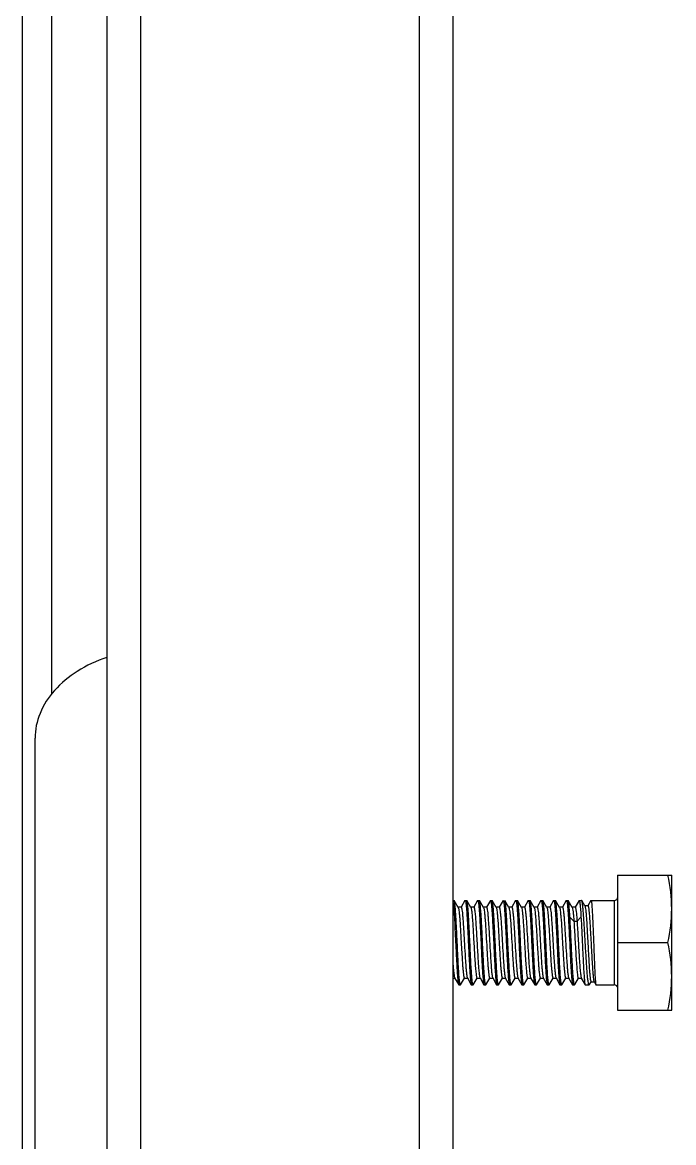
# Model space of a CAD drawing. Extents: x 4995099 to 5303443, y 4627657 to 4889583.
# Drawn here: x 5045769 to 5046627, y 4773984 to 4775459 of the extents above; entities that cross this region are included whole.
import ezdxf

# ---------------------------------------------------------------- set-up
doc = ezdxf.new("R2010")
doc.units = 0
doc.header["$LTSCALE"] = 1000
doc.header["$MEASUREMENT"] = 0
doc.layers.get('0').update_dxf_attribs({"color": 4, "linetype": 'CONTINUOUS'})

msp = doc.modelspace()

# ---------------------------------------------------------------- linework, layer by layer
at = {"linetype": 'Continuous'}
for p, q in [((5045769, 4773846.1), (5045769, 4777613.2)), ((5045808, 4774575.1), (5045808, 4777448.8)), ((5045880.2, 4777218.7), (5045880.2, 4773519.2)), ((5045924.7, 4777218.7), (5045924.7, 4773519.2)), ((5046291.8, 4777218.7), (5046291.8, 4773519.2)), ((5046336.2, 4777218.7), (5046336.2, 4773519.2)), ((5045785.7, 4773174.4), (5045785.7, 4774516.8)), ((5046553.1, 4774336.6), (5046553.1, 4774158.7)), ((5046553.1, 4774336.6), (5046624.3, 4774336.6)), ((5046624.3, 4774158.7), (5046624.3, 4774336.6)), ((5046336.2, 4774303.3), (5046337.6, 4774303.3)), ((5046337.9, 4774303.1), (5046337.6, 4774303.3)), ((5046343.1, 4774294), (5046337.9, 4774303.1)), ((5046347, 4774294.3), (5046343, 4774294.3)), ((5046343.1, 4774294), (5046343.2, 4774293.7)), ((5046352, 4774303.1), (5046346.9, 4774294.3)), ((5046352, 4774303.1), (5046352.2, 4774303.3)), ((5046352.2, 4774303.3), (5046354.3, 4774303.3)), ((5046354.5, 4774303.1), (5046354.3, 4774303.3)), ((5046359.8, 4774294), (5046354.5, 4774303.1)), ((5046363.7, 4774294.3), (5046359.6, 4774294.3)), ((5046368.7, 4774303.1), (5046363.6, 4774294.3)), ((5046368.7, 4774303.1), (5046368.9, 4774303.3)), ((5046368.9, 4774303.3), (5046371, 4774303.3)), ((5046371.2, 4774303.1), (5046371, 4774303.3)), ((5046376.5, 4774294), (5046371.2, 4774303.1)), ((5046380.4, 4774294.3), (5046376.3, 4774294.3)), ((5046376.5, 4774294), (5046376.6, 4774293.7)), ((5046385.4, 4774303.1), (5046380.2, 4774294.3)), ((5046385.4, 4774303.1), (5046385.6, 4774303.3)), ((5046385.6, 4774303.3), (5046387.7, 4774303.3)), ((5046387.9, 4774303.1), (5046387.7, 4774303.3)), ((5046393.1, 4774294), (5046387.9, 4774303.1)), ((5046397.1, 4774294.3), (5046393, 4774294.3)), ((5046393.1, 4774294), (5046393.3, 4774293.8)), ((5046402.1, 4774303.1), (5046396.9, 4774294.3)), ((5046409.8, 4774294), (5046404.6, 4774303.1)), ((5046413.7, 4774294.3), (5046409.7, 4774294.3)), ((5046409.8, 4774294), (5046409.9, 4774293.8)), ((5046418.7, 4774303.1), (5046413.6, 4774294.3)), ((5046418.7, 4774303.1), (5046419, 4774303.3)), ((5046419, 4774303.3), (5046421, 4774303.3)), ((5046426.5, 4774294), (5046421.3, 4774303.1)), ((5046430.4, 4774294.3), (5046426.4, 4774294.3)), ((5046435.4, 4774303.1), (5046430.3, 4774294.3)), ((5046435.4, 4774303.1), (5046435.6, 4774303.3)), ((5046435.6, 4774303.3), (5046437.7, 4774303.3)), ((5046437.9, 4774303.1), (5046437.7, 4774303.3)), ((5046443.2, 4774294), (5046437.9, 4774303.1)), ((5046447.1, 4774294.3), (5046443.1, 4774294.3)), ((5046443.2, 4774294), (5046443.3, 4774293.8)), ((5046452.1, 4774303.1), (5046447, 4774294.3)), ((5046452.1, 4774303.1), (5046452.3, 4774303.3)), ((5046452.3, 4774303.3), (5046454.4, 4774303.3)), ((5046454.6, 4774303.1), (5046454.4, 4774303.3)), ((5046459.9, 4774294), (5046454.6, 4774303.1)), ((5046463.8, 4774294.3), (5046459.7, 4774294.3)), ((5046459.9, 4774294), (5046460, 4774293.8)), ((5046468.8, 4774303.1), (5046463.7, 4774294.3)), ((5046468.8, 4774303.1), (5046469, 4774303.3)), ((5046469, 4774303.3), (5046471.1, 4774303.3)), ((5046471.3, 4774303.1), (5046471.1, 4774303.3)), ((5046476.6, 4774294), (5046471.3, 4774303.1)), ((5046480.5, 4774294.3), (5046476.4, 4774294.3)), ((5046476.6, 4774294), (5046476.7, 4774293.8)), ((5046485.5, 4774303.1), (5046480.3, 4774294.3)), ((5046485.5, 4774303.1), (5046485.7, 4774303.3)), ((5046485.7, 4774303.3), (5046487.8, 4774303.3)), ((5046493.2, 4774294), (5046488, 4774303.1)), ((5046497.1, 4774294.3), (5046493.1, 4774294.3)), ((5046502.2, 4774303.1), (5046497, 4774294.3)), ((5046502.2, 4774303.1), (5046502.4, 4774303.3)), ((5046502.4, 4774303.3), (5046505.5, 4774303.3)), ((5046505.8, 4774303), (5046505.5, 4774303.3)), ((5046510, 4774295.9), (5046505.8, 4774303)), ((5046513.9, 4774296.1), (5046509.8, 4774296.1)), ((5046517.8, 4774303.1), (5046513.7, 4774296.1)), ((5046517.8, 4774303.1), (5046518, 4774303.3)), ((5046518, 4774303.3), (5046548.7, 4774303.3)), ((5046548.7, 4774303.3), (5046548.7, 4774192)), ((5046490.2, 4774281.3), (5046495.4, 4774275.9)), ((5046499.6, 4774275.9), (5046504.8, 4774281.3)), ((5046495.4, 4774275.9), (5046499.6, 4774275.9)), ((5046425.2, 4774247.7), (5046425.1, 4774250.7)), ((5046439.7, 4774250.7), (5046439.8, 4774247.7)), ((5046553.1, 4774247.7), (5046619.3, 4774247.7)), ((5046336.2, 4774201), (5046338.5, 4774201)), ((5046338.4, 4774201.3), (5046343.7, 4774192.2)), ((5046343.7, 4774192.2), (5046343.9, 4774192)), ((5046343.9, 4774192), (5046346, 4774192)), ((5046346.2, 4774192.2), (5046346, 4774192)), ((5046346.2, 4774192.2), (5046351.3, 4774201)), ((5046351.2, 4774201), (5046355.2, 4774201)), ((5046355.1, 4774201.3), (5046360.3, 4774192.2)), ((5046360.3, 4774192.2), (5046360.6, 4774192)), ((5046360.6, 4774192), (5046362.7, 4774192)), ((5046362.9, 4774192.2), (5046362.7, 4774192)), ((5046362.9, 4774192.2), (5046368, 4774201)), ((5046367.9, 4774201), (5046371.9, 4774201)), ((5046371.8, 4774201.3), (5046377, 4774192.2)), ((5046377, 4774192.2), (5046377.2, 4774192)), ((5046377.2, 4774192), (5046379.3, 4774192)), ((5046379.6, 4774192.2), (5046379.3, 4774192)), ((5046379.6, 4774192.2), (5046384.7, 4774201)), ((5046384.5, 4774201), (5046388.6, 4774201)), ((5046388.5, 4774201.3), (5046393.7, 4774192.2)), ((5046393.7, 4774192.2), (5046393.9, 4774192)), ((5046393.9, 4774192), (5046396, 4774192)), ((5046396.2, 4774192.2), (5046396, 4774192)), ((5046396.2, 4774192.2), (5046401.4, 4774201)), ((5046401.2, 4774201), (5046405.3, 4774201)), ((5046405.1, 4774201.3), (5046410.4, 4774192.2)), ((5046410.4, 4774192.2), (5046410.6, 4774192)), ((5046410.6, 4774192), (5046412.7, 4774192)), ((5046412.9, 4774192.2), (5046412.7, 4774192)), ((5046412.9, 4774192.2), (5046418, 4774201)), ((5046417.9, 4774201), (5046421.9, 4774201)), ((5046421.8, 4774201.3), (5046427.1, 4774192.2)), ((5046427.1, 4774192.2), (5046427.3, 4774192)), ((5046427.3, 4774192), (5046429.4, 4774192)), ((5046429.6, 4774192.2), (5046429.4, 4774192)), ((5046429.6, 4774192.2), (5046434.7, 4774201)), ((5046434.6, 4774201), (5046438.6, 4774201)), ((5046438.5, 4774201.3), (5046443.8, 4774192.2)), ((5046443.8, 4774192.2), (5046444, 4774192)), ((5046444, 4774192), (5046446.1, 4774192)), ((5046446.3, 4774192.2), (5046446.1, 4774192)), ((5046446.3, 4774192.2), (5046451.4, 4774201)), ((5046451.3, 4774201), (5046455.3, 4774201)), ((5046455.2, 4774201.3), (5046460.4, 4774192.2)), ((5046460.4, 4774192.2), (5046460.7, 4774192)), ((5046460.7, 4774192), (5046462.8, 4774192)), ((5046463, 4774192.2), (5046462.8, 4774192)), ((5046463, 4774192.2), (5046468.1, 4774201)), ((5046468, 4774201), (5046472, 4774201)), ((5046471.9, 4774201.3), (5046477.1, 4774192.2)), ((5046477.1, 4774192.2), (5046477.3, 4774192)), ((5046477.3, 4774192), (5046479.4, 4774192)), ((5046479.7, 4774192.2), (5046479.4, 4774192)), ((5046479.7, 4774192.2), (5046484.8, 4774201)), ((5046484.6, 4774201), (5046488.7, 4774201)), ((5046488.5, 4774201.3), (5046493.8, 4774192.2)), ((5046493.8, 4774192.2), (5046494, 4774192)), ((5046494, 4774192), (5046496.3, 4774192)), ((5046496.5, 4774192.3), (5046496.3, 4774192)), ((5046496.5, 4774192.3), (5046501.5, 4774200.7)), ((5046501.3, 4774200.7), (5046505.4, 4774200.7)), ((5046505.2, 4774201), (5046510.3, 4774192.2)), ((5046510.3, 4774192.2), (5046510.5, 4774192)), ((5046510.5, 4774192), (5046515.6, 4774192)), ((5046515.9, 4774192.3), (5046515.6, 4774192)), ((5046515.9, 4774192.3), (5046518.2, 4774196.2)), ((5046518.1, 4774196.2), (5046522.1, 4774196.2)), ((5046522, 4774196.5), (5046524.5, 4774192.1)), ((5046524.5, 4774192.1), (5046524.6, 4774192)), ((5046524.6, 4774192), (5046548.7, 4774192)), ((5046553.1, 4774158.7), (5046624.3, 4774158.7))]:
    msp.add_line(p, q, dxfattribs=at)
msp.add_circle((5048410.5, 4773041), 1814.5, dxfattribs=at)
for centre, radius, start, end in [((5048410.5, 4773041), 1881.3, 6.8242, 173.1758), ((5046548.7, 4774307.7), 4.45, 270, 0), ((5046548.7, 4774187.6), 4.45, 0, 90)]:
    msp.add_arc(centre, radius, start, end, dxfattribs=at)
for points, knots in [([(5045880.1, 4774623.1), (5045866.6, 4774618.5), (5045841.5, 4774606.9), (5045810.7, 4774581.8), (5045790.5, 4774551.1), (5045785.7, 4774527.9), (5045785.7, 4774516.8)], [0, 0, 0, 0, 0.283922, 0.54373, 0.779554, 1, 1, 1, 1]), ([(5046336.2, 4774301.3), (5046336.7, 4774298.9), (5046337.3, 4774292.2), (5046338.1, 4774280.3), (5046338.9, 4774264.9), (5046339.4, 4774253.6), (5046339.7, 4774247.7)], [0, 0, 0, 0, 0.140058, 0.370691, 0.667791, 1, 1, 1, 1]), ([(5046341.8, 4774247.7), (5046341.5, 4774254.4), (5046341, 4774264.2), (5046340.3, 4774276.8), (5046339.9, 4774284.9), (5046339.4, 4774291.7), (5046338.9, 4774297.1), (5046338.4, 4774300.6), (5046338.2, 4774302.5), (5046337.9, 4774303.1)], [0, 0, 0, 0, 0.363957, 0.530228, 0.678248, 0.80294, 0.900058, 0.966367, 1, 1, 1, 1]), ([(5046343.2, 4774293.7), (5046343.5, 4774293), (5046343.8, 4774291.1), (5046344.3, 4774287.5), (5046344.8, 4774282.5), (5046345.5, 4774273.7), (5046346.3, 4774260.7), (5046347, 4774247), (5046347.7, 4774235.7), (5046348.2, 4774227.6), (5046348.7, 4774220.3), (5046349.1, 4774213.9), (5046349.6, 4774208.6), (5046350.1, 4774204.8), (5046350.5, 4774202.4), (5046350.8, 4774201.4), (5046351.1, 4774201), (5046351.2, 4774201)], [0, 0, 0, 0, 0.023208, 0.06259, 0.116944, 0.184435, 0.349152, 0.534126, 0.626268, 0.713899, 0.79398, 0.86374, 0.920773, 0.963144, 0.989509, 0.996558, 1, 1, 1, 1]), ([(5046347, 4774294.3), (5046347.1, 4774294.3), (5046347.4, 4774293.9), (5046347.7, 4774292.9), (5046348.1, 4774290.4), (5046348.6, 4774286.4), (5046349.1, 4774281), (5046349.6, 4774274.4), (5046350.1, 4774266.8), (5046350.6, 4774258.6), (5046351.2, 4774247), (5046351.9, 4774235.6), (5046352.5, 4774224.7), (5046353, 4774217.6), (5046353.5, 4774211.5), (5046354, 4774206.8), (5046354.5, 4774203.5), (5046354.8, 4774201.8), (5046355.1, 4774201.3)], [0, 0, 0, 0, 0.003516, 0.010771, 0.037949, 0.081609, 0.140308, 0.211978, 0.294061, 0.383613, 0.477416, 0.664254, 0.750571, 0.827952, 0.893624, 0.945254, 0.981055, 1, 1, 1, 1]), ([(5046352.2, 4774303.3), (5046352.4, 4774303.3), (5046352.6, 4774302.8), (5046352.8, 4774302.1), (5046353.1, 4774300.7), (5046353.4, 4774297.9), (5046353.9, 4774293.3), (5046354.4, 4774286.5), (5046354.9, 4774278.2), (5046355.4, 4774268.7), (5046355.9, 4774258.4), (5046356.2, 4774251.3), (5046356.4, 4774247.7)], [0, 0, 0, 0, 0.006677, 0.021736, 0.045902, 0.079117, 0.171507, 0.295565, 0.446598, 0.618848, 0.805696, 1, 1, 1, 1]), ([(5046358.5, 4774247.7), (5046358.2, 4774254.4), (5046357.7, 4774264.2), (5046357, 4774276.8), (5046356.6, 4774284.9), (5046356.1, 4774291.7), (5046355.6, 4774297.1), (5046355.1, 4774300.6), (5046354.8, 4774302.5), (5046354.5, 4774303.1)], [0, 0, 0, 0, 0.363958, 0.530225, 0.678245, 0.80294, 0.90006, 0.966367, 1, 1, 1, 1]), ([(5046359.8, 4774294), (5046359.9, 4774293.7), (5046360.2, 4774292.9), (5046360.7, 4774290.2), (5046361.2, 4774285.3), (5046361.9, 4774277.6), (5046362.5, 4774268.1), (5046363.1, 4774257.3), (5046364, 4774242.3), (5046364.6, 4774231), (5046365.1, 4774223.6)], [0, 0, 0, 0, 0.014139, 0.038106, 0.114569, 0.22512, 0.362916, 0.519336, 0.684562, 1, 1, 1, 1]), ([(5046363.7, 4774294.3), (5046363.9, 4774294.3), (5046364.2, 4774293.5), (5046364.4, 4774292.4), (5046364.8, 4774290.4), (5046365.1, 4774287.7), (5046365.5, 4774284.2), (5046366, 4774278.5), (5046366.5, 4774270.1), (5046367.2, 4774258.9), (5046367.9, 4774247), (5046368.6, 4774235.2), (5046369, 4774227.4), (5046369.3, 4774223.6)], [0, 0, 0, 0, 0.007549, 0.025288, 0.053782, 0.092698, 0.14142, 0.199125, 0.337396, 0.498012, 0.669894, 0.841157, 1, 1, 1, 1]), ([(5046368.9, 4774303.3), (5046369, 4774303.3), (5046369.3, 4774302.8), (5046369.5, 4774302.1), (5046369.7, 4774300.7), (5046370.1, 4774297.9), (5046370.5, 4774293.3), (5046371, 4774286.5), (5046371.5, 4774278.1), (5046372.1, 4774268.7), (5046372.6, 4774258.4), (5046372.9, 4774251.3), (5046373.1, 4774247.7)], [0, 0, 0, 0, 0.006686, 0.021758, 0.045933, 0.079154, 0.171555, 0.295617, 0.446646, 0.618881, 0.805711, 1, 1, 1, 1]), ([(5046375.2, 4774247.7), (5046374.8, 4774254.4), (5046374.4, 4774264.2), (5046373.7, 4774276.8), (5046373.2, 4774284.9), (5046372.7, 4774291.7), (5046372.3, 4774297.1), (5046371.8, 4774300.6), (5046371.5, 4774302.5), (5046371.2, 4774303.1)], [0, 0, 0, 0, 0.363963, 0.530225, 0.678242, 0.802937, 0.90006, 0.966368, 1, 1, 1, 1]), ([(5046376.6, 4774293.7), (5046376.8, 4774293.1), (5046377.2, 4774291.2), (5046377.7, 4774287.6), (5046378.1, 4774282.6), (5046378.8, 4774273.7), (5046379.6, 4774260.8), (5046380.4, 4774247.1), (5046381.1, 4774235.8), (5046381.5, 4774227.7), (5046382, 4774220.3), (5046382.5, 4774213.9), (5046383, 4774208.6), (5046383.4, 4774204.8), (5046383.9, 4774202.4), (5046384.2, 4774201.4), (5046384.4, 4774201), (5046384.5, 4774201)], [0, 0, 0, 0, 0.022931, 0.062083, 0.116262, 0.183637, 0.34829, 0.533386, 0.625634, 0.713389, 0.793599, 0.863481, 0.920621, 0.963074, 0.989491, 0.996553, 1, 1, 1, 1]), ([(5046380.4, 4774294.3), (5046380.5, 4774294.3), (5046380.7, 4774293.9), (5046381.1, 4774292.9), (5046381.5, 4774290.4), (5046382, 4774286.4), (5046382.4, 4774281), (5046382.9, 4774274.4), (5046383.4, 4774266.8), (5046383.9, 4774258.6), (5046384.6, 4774247), (5046385.2, 4774235.6), (5046385.9, 4774224.7), (5046386.4, 4774217.6), (5046386.9, 4774211.5), (5046387.3, 4774206.8), (5046387.8, 4774203.5), (5046388.2, 4774201.8), (5046388.5, 4774201.3)], [0, 0, 0, 0, 0.003516, 0.010771, 0.037949, 0.081609, 0.140308, 0.211978, 0.294061, 0.383613, 0.477416, 0.664254, 0.750571, 0.827952, 0.893624, 0.945254, 0.981055, 1, 1, 1, 1]), ([(5046385.6, 4774303.3), (5046385.7, 4774303.3), (5046386, 4774302.8), (5046386.2, 4774302.1), (5046386.4, 4774300.7), (5046386.8, 4774297.9), (5046387.2, 4774293.3), (5046387.7, 4774286.5), (5046388.2, 4774278.1), (5046388.7, 4774268.7), (5046389.3, 4774258.4), (5046389.6, 4774251.3), (5046389.8, 4774247.7)], [0, 0, 0, 0, 0.006697, 0.021779, 0.045964, 0.079195, 0.171609, 0.295674, 0.446694, 0.618911, 0.805729, 1, 1, 1, 1]), ([(5046391.9, 4774247.7), (5046391.5, 4774254.4), (5046391.1, 4774264.2), (5046390.4, 4774276.8), (5046389.9, 4774284.9), (5046389.4, 4774291.7), (5046389, 4774297.1), (5046388.5, 4774300.6), (5046388.2, 4774302.5), (5046387.9, 4774303.1)], [0, 0, 0, 0, 0.363962, 0.530226, 0.678239, 0.802933, 0.900057, 0.966368, 1, 1, 1, 1]), ([(5046393.3, 4774293.8), (5046393.5, 4774293.1), (5046393.9, 4774291.2), (5046394.3, 4774287.6), (5046394.8, 4774282.7), (5046395.5, 4774273.8), (5046396.3, 4774260.9), (5046397.1, 4774247.1), (5046397.7, 4774235.8), (5046398.2, 4774227.7), (5046398.7, 4774220.3), (5046399.2, 4774213.9), (5046399.7, 4774208.7), (5046400.1, 4774204.8), (5046400.6, 4774202.4), (5046400.9, 4774201.4), (5046401.1, 4774201), (5046401.2, 4774201)], [0, 0, 0, 0, 0.022792, 0.061828, 0.11592, 0.183237, 0.347858, 0.533014, 0.625317, 0.713133, 0.793408, 0.863351, 0.920544, 0.963039, 0.989482, 0.996551, 1, 1, 1, 1]), ([(5046397.1, 4774294.3), (5046397.2, 4774294.3), (5046397.4, 4774293.9), (5046397.7, 4774292.9), (5046398.2, 4774290.4), (5046398.6, 4774286.4), (5046399.1, 4774281), (5046399.6, 4774274.4), (5046400.1, 4774266.8), (5046400.6, 4774258.6), (5046401.3, 4774247), (5046401.9, 4774235.6), (5046402.6, 4774224.7), (5046403.1, 4774217.6), (5046403.6, 4774211.5), (5046404, 4774206.8), (5046404.5, 4774203.5), (5046404.8, 4774201.8), (5046405.1, 4774201.3)], [0, 0, 0, 0, 0.003516, 0.010771, 0.037949, 0.081609, 0.140308, 0.211978, 0.294061, 0.383613, 0.477416, 0.664254, 0.750571, 0.827952, 0.893624, 0.945254, 0.981055, 1, 1, 1, 1]), ([(5046402.3, 4774303.3), (5046402.4, 4774303.3), (5046402.6, 4774302.8), (5046402.8, 4774302.1), (5046403.1, 4774300.7), (5046403.5, 4774297.9), (5046403.9, 4774293.3), (5046404.4, 4774286.5), (5046404.9, 4774278.2), (5046405.4, 4774268.7), (5046405.9, 4774258.4), (5046406.3, 4774251.3), (5046406.4, 4774247.7)], [0, 0, 0, 0, 0.006676, 0.021733, 0.045899, 0.079113, 0.171508, 0.295569, 0.446596, 0.61884, 0.805693, 1, 1, 1, 1]), ([(5046408.5, 4774247.7), (5046408.2, 4774254.4), (5046407.7, 4774264.2), (5046407.1, 4774276.8), (5046406.6, 4774284.9), (5046406.1, 4774291.7), (5046405.7, 4774297.1), (5046405.2, 4774300.6), (5046404.9, 4774302.5), (5046404.6, 4774303.1)], [0, 0, 0, 0, 0.363961, 0.530225, 0.678245, 0.802939, 0.90006, 0.966367, 1, 1, 1, 1]), ([(5046409.9, 4774293.8), (5046410.2, 4774293.1), (5046410.5, 4774291.2), (5046411, 4774287.7), (5046411.5, 4774282.7), (5046412.2, 4774273.8), (5046413, 4774260.9), (5046413.8, 4774247.2), (5046414.4, 4774235.8), (5046414.9, 4774227.8), (5046415.4, 4774220.4), (5046415.9, 4774213.9), (5046416.3, 4774208.7), (5046416.8, 4774204.8), (5046417.2, 4774202.4), (5046417.6, 4774201.4), (5046417.8, 4774201), (5046417.9, 4774201)], [0, 0, 0, 0, 0.022654, 0.061574, 0.115578, 0.182837, 0.347426, 0.532643, 0.624999, 0.712877, 0.793216, 0.863221, 0.920468, 0.963004, 0.989473, 0.996549, 1, 1, 1, 1]), ([(5046413.7, 4774294.3), (5046413.8, 4774294.3), (5046414.1, 4774293.9), (5046414.4, 4774292.9), (5046414.9, 4774290.4), (5046415.3, 4774286.4), (5046415.8, 4774281), (5046416.3, 4774274.4), (5046416.8, 4774266.8), (5046417.3, 4774258.6), (5046417.9, 4774247), (5046418.6, 4774235.6), (5046419.3, 4774224.7), (5046419.8, 4774217.6), (5046420.3, 4774211.5), (5046420.7, 4774206.8), (5046421.2, 4774203.5), (5046421.5, 4774201.8), (5046421.8, 4774201.3)], [0, 0, 0, 0, 0.003516, 0.010772, 0.037949, 0.081609, 0.140308, 0.211978, 0.294061, 0.383612, 0.477416, 0.664254, 0.750571, 0.827952, 0.893624, 0.945254, 0.981055, 1, 1, 1, 1]), ([(5046419, 4774303.3), (5046419.1, 4774303.3), (5046419.3, 4774302.8), (5046419.5, 4774302.1), (5046419.8, 4774300.7), (5046420.2, 4774297.9), (5046420.6, 4774293.3), (5046421.1, 4774286.5), (5046421.6, 4774278.1), (5046422.1, 4774268.7), (5046422.6, 4774258.4), (5046423, 4774251.3), (5046423.1, 4774247.7)], [0, 0, 0, 0, 0.006689, 0.021763, 0.04594, 0.079164, 0.171568, 0.295631, 0.446657, 0.618886, 0.805714, 1, 1, 1, 1]), ([(5046421.3, 4774303.1), (5046421.2, 4774303.1), (5046421.2, 4774303.2), (5046421.1, 4774303.3), (5046421, 4774303.3)], [0, 0, 0, 0, 0.600612, 1, 1, 1, 1]), ([(5046425.1, 4774250.7), (5046424.8, 4774257.1), (5046424.3, 4774266.4), (5046423.7, 4774278.4), (5046423.2, 4774286), (5046422.7, 4774292.4), (5046422.3, 4774297.4), (5046421.8, 4774300.8), (5046421.6, 4774302.6), (5046421.3, 4774303.1)], [0, 0, 0, 0, 0.367266, 0.533405, 0.680662, 0.804347, 0.900563, 0.966339, 1, 1, 1, 1]), ([(5046426.5, 4774294), (5046426.8, 4774293.6), (5046427.1, 4774292), (5046427.5, 4774289.1), (5046428, 4774284.9), (5046428.4, 4774279.5), (5046428.9, 4774273.2), (5046429.5, 4774263.3), (5046430, 4774255.5), (5046430.3, 4774250.2)], [0, 0, 0, 0, 0.036414, 0.10397, 0.201071, 0.324823, 0.471425, 0.636308, 1, 1, 1, 1]), ([(5046430.4, 4774294.3), (5046430.5, 4774294.3), (5046430.8, 4774293.9), (5046431.1, 4774292.9), (5046431.5, 4774290.4), (5046432, 4774286.5), (5046432.5, 4774281.1), (5046433, 4774274.5), (5046433.6, 4774264.1), (5046434.1, 4774255.9), (5046434.4, 4774250.2)], [0, 0, 0, 0, 0.007368, 0.022553, 0.07941, 0.170757, 0.293599, 0.443643, 0.615565, 1, 1, 1, 1]), ([(5046435.6, 4774303.3), (5046435.8, 4774303.3), (5046436, 4774302.8), (5046436.2, 4774302.1), (5046436.4, 4774300.9), (5046436.8, 4774298.3), (5046437.2, 4774294), (5046437.7, 4774287.6), (5046438.2, 4774279.7), (5046438.7, 4774270.7), (5046439.2, 4774260.9), (5046439.5, 4774254.1), (5046439.7, 4774250.7)], [0, 0, 0, 0, 0.006689, 0.021571, 0.045424, 0.078208, 0.169526, 0.292465, 0.442701, 0.6149, 0.802905, 1, 1, 1, 1]), ([(5046441.9, 4774247.7), (5046441.6, 4774254.4), (5046441.1, 4774264.2), (5046440.4, 4774276.8), (5046440, 4774284.9), (5046439.5, 4774291.7), (5046439, 4774297.1), (5046438.5, 4774300.6), (5046438.3, 4774302.5), (5046437.9, 4774303.1)], [0, 0, 0, 0, 0.363957, 0.530226, 0.678247, 0.80294, 0.900059, 0.966367, 1, 1, 1, 1]), ([(5046443.3, 4774293.8), (5046443.6, 4774293.1), (5046443.9, 4774291.3), (5046444.4, 4774287.7), (5046444.8, 4774282.8), (5046445.5, 4774273.9), (5046446.3, 4774261), (5046447.1, 4774247.3), (5046447.8, 4774235.9), (5046448.3, 4774227.8), (5046448.7, 4774220.4), (5046449.2, 4774214), (5046449.7, 4774208.7), (5046450.2, 4774204.8), (5046450.6, 4774202.4), (5046450.9, 4774201.4), (5046451.2, 4774201), (5046451.3, 4774201)], [0, 0, 0, 0, 0.022376, 0.061065, 0.114893, 0.182035, 0.346559, 0.531898, 0.624361, 0.712364, 0.792832, 0.86296, 0.920314, 0.962934, 0.989455, 0.996544, 1, 1, 1, 1]), ([(5046447.1, 4774294.3), (5046447.2, 4774294.3), (5046447.5, 4774293.9), (5046447.8, 4774292.9), (5046448.2, 4774290.4), (5046448.7, 4774286.4), (5046449.2, 4774281), (5046449.7, 4774274.4), (5046450.2, 4774266.8), (5046450.6, 4774258.6), (5046451.3, 4774247), (5046452, 4774235.6), (5046452.6, 4774224.7), (5046453.1, 4774217.6), (5046453.6, 4774211.5), (5046454.1, 4774206.8), (5046454.6, 4774203.5), (5046454.9, 4774201.8), (5046455.2, 4774201.3)], [0, 0, 0, 0, 0.003515, 0.010772, 0.037949, 0.081609, 0.140308, 0.211978, 0.294061, 0.383612, 0.477416, 0.664253, 0.750571, 0.827952, 0.893624, 0.945254, 0.981055, 1, 1, 1, 1]), ([(5046452.3, 4774303.3), (5046452.4, 4774303.3), (5046452.7, 4774302.8), (5046452.9, 4774302.1), (5046453.1, 4774300.7), (5046453.5, 4774297.9), (5046454, 4774293.3), (5046454.5, 4774286.5), (5046455, 4774278.2), (5046455.5, 4774268.7), (5046456, 4774258.4), (5046456.3, 4774251.3), (5046456.5, 4774247.7)], [0, 0, 0, 0, 0.00668, 0.021743, 0.045911, 0.079128, 0.171521, 0.29558, 0.446613, 0.618858, 0.805701, 1, 1, 1, 1]), ([(5046458.6, 4774247.7), (5046458.3, 4774254.4), (5046457.8, 4774264.2), (5046457.1, 4774276.8), (5046456.7, 4774284.9), (5046456.2, 4774291.7), (5046455.7, 4774297.1), (5046455.2, 4774300.6), (5046454.9, 4774302.5), (5046454.6, 4774303.1)], [0, 0, 0, 0, 0.363959, 0.530225, 0.678245, 0.80294, 0.900061, 0.966367, 1, 1, 1, 1]), ([(5046460, 4774293.8), (5046460.2, 4774293.2), (5046460.6, 4774291.3), (5046461.1, 4774287.8), (5046461.5, 4774282.8), (5046462.2, 4774274), (5046463, 4774261), (5046463.8, 4774247.3), (5046464.5, 4774235.9), (5046464.9, 4774227.8), (5046465.4, 4774220.4), (5046465.9, 4774214), (5046466.4, 4774208.7), (5046466.8, 4774204.8), (5046467.3, 4774202.4), (5046467.6, 4774201.4), (5046467.8, 4774201), (5046468, 4774201)], [0, 0, 0, 0, 0.022237, 0.060809, 0.11455, 0.181633, 0.346125, 0.531524, 0.624042, 0.712107, 0.792639, 0.862829, 0.920237, 0.962898, 0.989446, 0.996542, 1, 1, 1, 1]), ([(5046463.8, 4774294.3), (5046463.9, 4774294.3), (5046464.1, 4774293.9), (5046464.5, 4774292.9), (5046464.9, 4774290.4), (5046465.4, 4774286.4), (5046465.9, 4774281), (5046466.3, 4774274.4), (5046466.8, 4774266.8), (5046467.3, 4774258.6), (5046468, 4774247), (5046468.6, 4774235.6), (5046469.3, 4774224.7), (5046469.8, 4774217.6), (5046470.3, 4774211.5), (5046470.8, 4774206.8), (5046471.3, 4774203.5), (5046471.6, 4774201.8), (5046471.9, 4774201.3)], [0, 0, 0, 0, 0.003515, 0.010772, 0.037949, 0.081609, 0.140308, 0.211978, 0.294061, 0.383612, 0.477415, 0.664253, 0.750571, 0.827952, 0.893624, 0.945254, 0.981055, 1, 1, 1, 1]), ([(5046469, 4774303.3), (5046469.1, 4774303.3), (5046469.4, 4774302.8), (5046469.6, 4774302.1), (5046469.8, 4774300.7), (5046470.2, 4774297.9), (5046470.6, 4774293.3), (5046471.1, 4774286.5), (5046471.6, 4774278.1), (5046472.2, 4774268.7), (5046472.7, 4774258.4), (5046473, 4774251.3), (5046473.2, 4774247.7)], [0, 0, 0, 0, 0.006689, 0.021764, 0.045941, 0.079165, 0.171569, 0.295632, 0.446659, 0.618889, 0.805716, 1, 1, 1, 1]), ([(5046475.3, 4774247.7), (5046474.9, 4774254.4), (5046474.5, 4774264.2), (5046473.8, 4774276.8), (5046473.3, 4774284.9), (5046472.8, 4774291.7), (5046472.4, 4774297.1), (5046471.9, 4774300.6), (5046471.6, 4774302.5), (5046471.3, 4774303.1)], [0, 0, 0, 0, 0.363963, 0.530225, 0.678242, 0.802937, 0.90006, 0.966368, 1, 1, 1, 1]), ([(5046476.7, 4774293.8), (5046476.9, 4774293.2), (5046477.3, 4774291.3), (5046477.7, 4774287.8), (5046478.2, 4774282.9), (5046478.9, 4774274), (5046479.7, 4774261.1), (5046480.5, 4774247.3), (5046481.1, 4774236), (5046481.6, 4774227.9), (5046482.1, 4774220.4), (5046482.6, 4774214), (5046483.1, 4774208.7), (5046483.5, 4774204.8), (5046484, 4774202.4), (5046484.3, 4774201.4), (5046484.5, 4774201), (5046484.6, 4774201)], [0, 0, 0, 0, 0.022098, 0.060554, 0.114206, 0.18123, 0.34569, 0.53115, 0.623722, 0.711849, 0.792446, 0.862698, 0.92016, 0.962863, 0.989437, 0.99654, 1, 1, 1, 1]), ([(5046480.5, 4774294.3), (5046480.6, 4774294.3), (5046480.8, 4774293.9), (5046481.1, 4774292.9), (5046481.6, 4774290.4), (5046482, 4774286.4), (5046482.5, 4774281), (5046483, 4774274.4), (5046483.5, 4774266.8), (5046484, 4774258.6), (5046484.7, 4774247), (5046485.3, 4774235.6), (5046486, 4774224.7), (5046486.5, 4774217.6), (5046487, 4774211.5), (5046487.4, 4774206.8), (5046487.9, 4774203.5), (5046488.3, 4774201.8), (5046488.5, 4774201.3)], [0, 0, 0, 0, 0.003515, 0.010772, 0.037949, 0.081609, 0.140308, 0.211978, 0.294061, 0.383612, 0.477415, 0.664253, 0.750571, 0.827952, 0.893624, 0.945254, 0.981055, 1, 1, 1, 1]), ([(5046485.7, 4774303.3), (5046485.8, 4774303.3), (5046486.1, 4774302.8), (5046486.3, 4774302.1), (5046486.5, 4774300.7), (5046486.9, 4774297.9), (5046487.3, 4774293.3), (5046487.8, 4774286.5), (5046488.3, 4774278.1), (5046488.8, 4774268.7), (5046489.3, 4774258.4), (5046489.7, 4774251.3), (5046489.9, 4774247.7)], [0, 0, 0, 0, 0.006697, 0.021779, 0.045964, 0.079194, 0.171609, 0.295674, 0.446694, 0.618911, 0.805729, 1, 1, 1, 1]), ([(5046488, 4774303.1), (5046488, 4774303.1), (5046487.9, 4774303.2), (5046487.8, 4774303.3), (5046487.8, 4774303.3)], [0, 0, 0, 0, 0.600476, 1, 1, 1, 1]), ([(5046490.2, 4774281.3), (5046490.1, 4774284.1), (5046489.7, 4774289.2), (5046489.2, 4774295.7), (5046488.8, 4774299.9), (5046488.3, 4774302.1), (5046488.1, 4774302.8), (5046488, 4774303.1)], [0, 0, 0, 0, 0.387446, 0.690986, 0.897716, 0.962073, 1, 1, 1, 1]), ([(5046493.2, 4774294), (5046493.6, 4774293.5), (5046493.9, 4774291.5), (5046494.4, 4774287.8), (5046494.9, 4774282.3), (5046495.3, 4774278.2), (5046495.4, 4774275.9)], [0, 0, 0, 0, 0.108395, 0.316903, 0.618184, 1, 1, 1, 1]), ([(5046497.1, 4774294.3), (5046497.3, 4774294.3), (5046497.6, 4774293.7), (5046497.8, 4774292.9), (5046498.1, 4774291.3), (5046498.5, 4774288.2), (5046499.1, 4774282.9), (5046499.4, 4774278.4), (5046499.6, 4774275.9)], [0, 0, 0, 0, 0.023235, 0.075178, 0.15823, 0.271917, 0.585415, 1, 1, 1, 1]), ([(5046502.4, 4774303.3), (5046502.5, 4774303.3), (5046502.8, 4774302.6), (5046503, 4774301.6), (5046503.3, 4774299.7), (5046503.6, 4774297.3), (5046503.9, 4774294.1), (5046504.4, 4774288.7), (5046504.6, 4774284.4), (5046504.8, 4774281.3)], [0, 0, 0, 0, 0.021546, 0.072917, 0.155846, 0.269667, 0.412995, 0.584026, 1, 1, 1, 1]), ([(5046510.4, 4774247.7), (5046510.1, 4774254.3), (5046509.5, 4774264.1), (5046508.7, 4774276.5), (5046508.2, 4774284.6), (5046507.6, 4774291.5), (5046507.1, 4774296.8), (5046506.5, 4774300.5), (5046506.2, 4774302.4), (5046505.8, 4774303)], [0, 0, 0, 0, 0.361155, 0.526427, 0.673911, 0.798642, 0.896457, 0.964179, 1, 1, 1, 1]), ([(5046510, 4774295.9), (5046510.3, 4774295.3), (5046510.6, 4774293.5), (5046511.1, 4774290), (5046511.6, 4774284.8), (5046512.1, 4774278.2), (5046512.6, 4774270.5), (5046513.2, 4774258.7), (5046513.9, 4774246.4), (5046514.6, 4774234), (5046515.1, 4774225.2), (5046515.5, 4774217.2), (5046516, 4774210.2), (5046516.5, 4774204.5), (5046517, 4774200.3), (5046517.4, 4774197.7), (5046517.7, 4774196.6), (5046518, 4774196.2), (5046518.1, 4774196.2)], [0, 0, 0, 0, 0.018844, 0.055045, 0.107437, 0.174076, 0.252464, 0.339678, 0.527511, 0.621285, 0.710453, 0.791854, 0.862644, 0.920393, 0.963178, 0.989688, 0.996707, 1, 1, 1, 1]), ([(5046513.9, 4774296.1), (5046514, 4774296.1), (5046514.2, 4774295.7), (5046514.4, 4774295.1), (5046514.7, 4774293.9), (5046515.1, 4774291.5), (5046515.5, 4774287.5), (5046516, 4774281.6), (5046516.5, 4774274.3), (5046517, 4774266.1), (5046517.5, 4774257.2), (5046518.2, 4774244.8), (5046518.8, 4774232.6), (5046519.5, 4774220.9), (5046520, 4774213.4), (5046520.5, 4774207.1), (5046520.9, 4774202.1), (5046521.4, 4774198.7), (5046521.7, 4774197), (5046522, 4774196.5)], [0, 0, 0, 0, 0.003488, 0.010904, 0.022688, 0.038824, 0.083607, 0.143647, 0.216697, 0.300025, 0.390537, 0.484902, 0.671459, 0.756962, 0.833182, 0.897479, 0.947675, 0.982144, 1, 1, 1, 1]), ([(5046518, 4774303.3), (5046518.1, 4774303.3), (5046518.3, 4774302.8), (5046518.5, 4774302.1), (5046518.7, 4774300.7), (5046519, 4774297.9), (5046519.3, 4774293.3), (5046519.8, 4774286.5), (5046520.2, 4774278.2), (5046520.6, 4774268.7), (5046521, 4774258.4), (5046521.3, 4774251.3), (5046521.4, 4774247.7)], [0, 0, 0, 0, 0.006203, 0.021073, 0.045141, 0.078305, 0.170688, 0.294821, 0.44599, 0.618417, 0.805472, 1, 1, 1, 1]), ([(5046492, 4774247.7), (5046491.8, 4774250.7), (5046491.3, 4774261.9), (5046490.7, 4774273.1), (5046490.2, 4774281.3)], [0, 0, 0, 0, 0.2673, 1, 1, 1, 1]), ([(5046504.8, 4774281.3), (5046505, 4774278.8), (5046505.6, 4774267.6), (5046506.1, 4774256.3), (5046506.5, 4774247.7)], [0, 0, 0, 0, 0.22604, 1, 1, 1, 1]), ([(5046495.4, 4774275.9), (5046495.7, 4774272.1), (5046496.2, 4774264.1), (5046496.9, 4774251.8), (5046497.6, 4774239.2), (5046498.3, 4774227.2), (5046499, 4774218.1), (5046499.5, 4774211.8), (5046499.8, 4774208), (5046500.2, 4774205), (5046500.5, 4774202.7), (5046500.8, 4774201.5), (5046501.1, 4774200.7), (5046501.3, 4774200.7)], [0, 0, 0, 0, 0.15003, 0.317321, 0.489066, 0.652114, 0.794019, 0.853588, 0.904016, 0.944371, 0.97394, 0.992316, 1, 1, 1, 1]), ([(5046499.6, 4774275.9), (5046500.1, 4774268.3), (5046500.8, 4774256.5), (5046501.7, 4774240.9), (5046502.4, 4774229.2), (5046503.1, 4774218.9), (5046503.6, 4774211.4), (5046504.2, 4774206.6), (5046504.5, 4774204), (5046504.8, 4774202.2), (5046505.1, 4774201.3), (5046505.2, 4774201)], [0, 0, 0, 0, 0.303539, 0.468638, 0.62733, 0.768529, 0.882427, 0.926602, 0.961222, 0.985757, 1, 1, 1, 1]), ([(5046430.3, 4774250.2), (5046430.5, 4774247), (5046430.8, 4774240.8), (5046431.3, 4774231.8), (5046431.9, 4774223.4), (5046432.4, 4774216), (5046432.9, 4774210), (5046433.4, 4774205.8), (5046433.7, 4774203.3), (5046434, 4774202.1), (5046434.2, 4774201.4), (5046434.5, 4774201), (5046434.6, 4774201)], [0, 0, 0, 0, 0.191103, 0.376469, 0.548513, 0.700189, 0.825314, 0.918839, 0.952565, 0.977198, 0.992701, 1, 1, 1, 1]), ([(5046434.4, 4774250.2), (5046434.8, 4774244.3), (5046435.3, 4774235.8), (5046435.9, 4774224.8), (5046436.4, 4774217.7), (5046436.9, 4774211.6), (5046437.4, 4774206.8), (5046437.9, 4774203.5), (5046438.2, 4774201.8), (5046438.5, 4774201.3)], [0, 0, 0, 0, 0.357179, 0.522363, 0.670515, 0.796289, 0.895183, 0.963748, 1, 1, 1, 1]), ([(5046339.7, 4774247.7), (5046340, 4774240.9), (5046340.5, 4774231.1), (5046341.2, 4774218.5), (5046341.6, 4774210.4), (5046342.1, 4774203.6), (5046342.6, 4774198.2), (5046343.1, 4774194.7), (5046343.4, 4774192.8), (5046343.7, 4774192.2)], [0, 0, 0, 0, 0.364017, 0.530302, 0.678331, 0.803024, 0.900132, 0.966412, 1, 1, 1, 1]), ([(5046346, 4774192), (5046345.8, 4774192), (5046345.6, 4774192.5), (5046345.4, 4774193.2), (5046345.1, 4774194.6), (5046344.8, 4774197.4), (5046344.3, 4774202), (5046343.8, 4774208.8), (5046343.3, 4774217.1), (5046342.8, 4774226.6), (5046342.3, 4774236.9), (5046342, 4774244), (5046341.8, 4774247.7)], [0, 0, 0, 0, 0.006682, 0.021748, 0.045918, 0.079135, 0.171528, 0.295585, 0.446611, 0.618853, 0.805701, 1, 1, 1, 1]), ([(5046356.4, 4774247.7), (5046356.7, 4774240.9), (5046357.2, 4774231.1), (5046357.9, 4774218.5), (5046358.3, 4774210.4), (5046358.8, 4774203.6), (5046359.3, 4774198.2), (5046359.8, 4774194.7), (5046360, 4774192.8), (5046360.3, 4774192.2)], [0, 0, 0, 0, 0.364034, 0.530327, 0.678354, 0.803043, 0.900143, 0.966415, 1, 1, 1, 1]), ([(5046359.9, 4774219), (5046359.8, 4774221.2), (5046359.3, 4774230.8), (5046358.8, 4774240.3), (5046358.5, 4774247.7)], [0, 0, 0, 0, 0.233581, 1, 1, 1, 1]), ([(5046373.1, 4774247.7), (5046373.2, 4774245.1), (5046373.7, 4774235.6), (5046374.1, 4774226), (5046374.5, 4774219)], [0, 0, 0, 0, 0.261816, 1, 1, 1, 1]), ([(5046379.3, 4774192), (5046379.2, 4774192), (5046379, 4774192.5), (5046378.8, 4774193.2), (5046378.5, 4774194.6), (5046378.1, 4774197.4), (5046377.7, 4774202), (5046377.2, 4774208.8), (5046376.7, 4774217.2), (5046376.2, 4774226.6), (5046375.7, 4774236.9), (5046375.3, 4774244), (5046375.2, 4774247.7)], [0, 0, 0, 0, 0.006692, 0.02177, 0.045951, 0.079177, 0.171585, 0.295649, 0.446674, 0.618898, 0.805721, 1, 1, 1, 1]), ([(5046389.8, 4774247.7), (5046390.1, 4774240.9), (5046390.6, 4774231.1), (5046391.2, 4774218.5), (5046391.7, 4774210.4), (5046392.2, 4774203.6), (5046392.6, 4774198.2), (5046393.1, 4774194.7), (5046393.4, 4774192.8), (5046393.7, 4774192.2)], [0, 0, 0, 0, 0.364024, 0.530311, 0.678341, 0.803035, 0.90014, 0.966414, 1, 1, 1, 1]), ([(5046396, 4774192), (5046395.9, 4774192), (5046395.7, 4774192.5), (5046395.5, 4774193.2), (5046395.2, 4774194.6), (5046394.8, 4774197.4), (5046394.4, 4774202), (5046393.9, 4774208.8), (5046393.4, 4774217.1), (5046392.9, 4774226.6), (5046392.4, 4774236.9), (5046392, 4774244), (5046391.9, 4774247.7)], [0, 0, 0, 0, 0.006683, 0.021749, 0.045921, 0.079139, 0.171536, 0.295597, 0.446627, 0.618868, 0.805705, 1, 1, 1, 1]), ([(5046406.4, 4774247.7), (5046406.8, 4774240.9), (5046407.2, 4774231.1), (5046407.9, 4774218.5), (5046408.4, 4774210.4), (5046408.9, 4774203.6), (5046409.3, 4774198.2), (5046409.8, 4774194.7), (5046410.1, 4774192.8), (5046410.4, 4774192.2)], [0, 0, 0, 0, 0.364021, 0.530312, 0.678344, 0.803036, 0.900139, 0.966413, 1, 1, 1, 1]), ([(5046412.7, 4774192), (5046412.6, 4774192), (5046412.3, 4774192.5), (5046412.1, 4774193.2), (5046411.9, 4774194.6), (5046411.5, 4774197.4), (5046411.1, 4774202), (5046410.6, 4774208.8), (5046410.1, 4774217.1), (5046409.6, 4774226.6), (5046409, 4774236.9), (5046408.7, 4774244), (5046408.5, 4774247.7)], [0, 0, 0, 0, 0.006673, 0.021728, 0.04589, 0.079102, 0.171488, 0.295544, 0.446579, 0.618833, 0.80569, 1, 1, 1, 1]), ([(5046423.1, 4774247.7), (5046423.4, 4774240.9), (5046423.9, 4774231.1), (5046424.6, 4774218.5), (5046425.1, 4774210.4), (5046425.5, 4774203.6), (5046426, 4774198.2), (5046426.5, 4774194.7), (5046426.8, 4774192.8), (5046427.1, 4774192.2)], [0, 0, 0, 0, 0.364022, 0.530315, 0.678347, 0.803036, 0.900137, 0.966413, 1, 1, 1, 1]), ([(5046429.4, 4774192), (5046429.3, 4774192), (5046429, 4774192.5), (5046428.8, 4774193.2), (5046428.6, 4774194.6), (5046428.2, 4774197.4), (5046427.8, 4774202), (5046427.3, 4774208.8), (5046426.7, 4774217.1), (5046426.2, 4774226.6), (5046425.7, 4774236.9), (5046425.4, 4774244), (5046425.2, 4774247.7)], [0, 0, 0, 0, 0.006671, 0.021725, 0.045886, 0.079098, 0.171491, 0.295553, 0.446588, 0.618835, 0.805687, 1, 1, 1, 1]), ([(5046439.8, 4774247.7), (5046440.1, 4774240.9), (5046440.6, 4774231.1), (5046441.3, 4774218.5), (5046441.7, 4774210.4), (5046442.2, 4774203.6), (5046442.7, 4774198.2), (5046443.2, 4774194.7), (5046443.5, 4774192.8), (5046443.8, 4774192.2)], [0, 0, 0, 0, 0.364016, 0.530299, 0.678328, 0.803022, 0.900132, 0.966412, 1, 1, 1, 1]), ([(5046446.1, 4774192), (5046445.9, 4774192), (5046445.7, 4774192.5), (5046445.5, 4774193.2), (5046445.2, 4774194.6), (5046444.9, 4774197.4), (5046444.4, 4774202), (5046443.9, 4774208.8), (5046443.4, 4774217.1), (5046442.9, 4774226.6), (5046442.4, 4774236.9), (5046442.1, 4774244), (5046441.9, 4774247.7)], [0, 0, 0, 0, 0.006683, 0.021751, 0.045922, 0.07914, 0.171535, 0.295594, 0.446618, 0.618857, 0.805703, 1, 1, 1, 1]), ([(5046456.5, 4774247.7), (5046456.8, 4774240.9), (5046457.3, 4774231.1), (5046457.9, 4774218.5), (5046458.4, 4774210.4), (5046458.9, 4774203.6), (5046459.3, 4774198.2), (5046459.9, 4774194.7), (5046460.1, 4774192.8), (5046460.4, 4774192.2)], [0, 0, 0, 0, 0.364034, 0.530325, 0.678352, 0.803041, 0.900142, 0.966414, 1, 1, 1, 1]), ([(5046462.8, 4774192), (5046462.6, 4774192), (5046462.4, 4774192.5), (5046462.2, 4774193.2), (5046461.9, 4774194.6), (5046461.6, 4774197.4), (5046461.1, 4774202), (5046460.6, 4774208.8), (5046460.1, 4774217.2), (5046459.6, 4774226.6), (5046459.1, 4774236.9), (5046458.8, 4774244), (5046458.6, 4774247.7)], [0, 0, 0, 0, 0.006696, 0.021778, 0.045963, 0.079194, 0.171608, 0.295673, 0.446692, 0.618909, 0.805729, 1, 1, 1, 1]), ([(5046473.2, 4774247.7), (5046473.5, 4774240.9), (5046474, 4774231.1), (5046474.6, 4774218.5), (5046475.1, 4774210.4), (5046475.6, 4774203.6), (5046476, 4774198.2), (5046476.5, 4774194.7), (5046476.8, 4774192.8), (5046477.1, 4774192.2)], [0, 0, 0, 0, 0.364027, 0.530312, 0.678339, 0.803032, 0.900139, 0.966415, 1, 1, 1, 1]), ([(5046479.4, 4774192), (5046479.3, 4774192), (5046479.1, 4774192.5), (5046478.9, 4774193.2), (5046478.6, 4774194.6), (5046478.2, 4774197.4), (5046477.8, 4774202), (5046477.3, 4774208.8), (5046476.8, 4774217.2), (5046476.3, 4774226.6), (5046475.8, 4774236.9), (5046475.4, 4774244), (5046475.3, 4774247.7)], [0, 0, 0, 0, 0.006693, 0.021771, 0.045952, 0.079179, 0.171588, 0.295652, 0.446676, 0.6189, 0.805722, 1, 1, 1, 1]), ([(5046489.9, 4774247.7), (5046490.2, 4774240.9), (5046490.6, 4774231.1), (5046491.3, 4774218.5), (5046491.8, 4774210.4), (5046492.3, 4774203.6), (5046492.7, 4774198.2), (5046493.2, 4774194.7), (5046493.5, 4774192.8), (5046493.8, 4774192.2)], [0, 0, 0, 0, 0.364025, 0.530311, 0.678341, 0.803035, 0.90014, 0.966414, 1, 1, 1, 1]), ([(5046496.3, 4774192), (5046496.2, 4774192), (5046495.9, 4774192.5), (5046495.7, 4774193.2), (5046495.4, 4774194.6), (5046495, 4774197.4), (5046494.6, 4774202), (5046494.1, 4774208.8), (5046493.5, 4774217.1), (5046493, 4774226.6), (5046492.5, 4774236.9), (5046492.1, 4774244), (5046492, 4774247.7)], [0, 0, 0, 0, 0.006868, 0.022, 0.046199, 0.079427, 0.17181, 0.295831, 0.44681, 0.618994, 0.805771, 1, 1, 1, 1]), ([(5046506.5, 4774247.7), (5046506.8, 4774240.9), (5046507.3, 4774231), (5046507.9, 4774218.5), (5046508.4, 4774210.3), (5046508.9, 4774203.5), (5046509.3, 4774198.1), (5046509.8, 4774194.6), (5046510, 4774192.7), (5046510.3, 4774192.2)], [0, 0, 0, 0, 0.365079, 0.53175, 0.679987, 0.804667, 0.901508, 0.967249, 1, 1, 1, 1]), ([(5046515.6, 4774192), (5046515.4, 4774192), (5046515.1, 4774192.5), (5046514.7, 4774193.8), (5046514.1, 4774196.9), (5046513.5, 4774202), (5046512.9, 4774208.8), (5046512.3, 4774217.1), (5046511.7, 4774226.6), (5046511.1, 4774236.9), (5046510.6, 4774244), (5046510.4, 4774247.7)], [0, 0, 0, 0, 0.007547, 0.022985, 0.080637, 0.173055, 0.296975, 0.447746, 0.61965, 0.806111, 1, 1, 1, 1]), ([(5046521.4, 4774247.7), (5046521.7, 4774240.8), (5046522, 4774230.9), (5046522.6, 4774218.2), (5046522.9, 4774210), (5046523.3, 4774203.2), (5046523.6, 4774197.9), (5046524.1, 4774194.4), (5046524.2, 4774192.6), (5046524.5, 4774192.1)], [0, 0, 0, 0, 0.36864, 0.53657, 0.68548, 0.810114, 0.906077, 0.97003, 1, 1, 1, 1]), ([(5046336.2, 4774219.1), (5046336.4, 4774216.8), (5046336.7, 4774212.8), (5046337.2, 4774207.4), (5046337.8, 4774203.8), (5046338.1, 4774201.8), (5046338.4, 4774201.3)], [0, 0, 0, 0, 0.381924, 0.683092, 0.891493, 1, 1, 1, 1]), ([(5046362.7, 4774192), (5046362.5, 4774192), (5046362.2, 4774192.9), (5046361.9, 4774194.1), (5046361.6, 4774196.4), (5046361.3, 4774199.5), (5046360.9, 4774203.4), (5046360.4, 4774210), (5046360.1, 4774215.3), (5046359.9, 4774219)], [0, 0, 0, 0, 0.021095, 0.073096, 0.157182, 0.272316, 0.416719, 0.588047, 1, 1, 1, 1]), ([(5046365.1, 4774223.6), (5046365.3, 4774220.5), (5046365.6, 4774216.1), (5046366.1, 4774210.6), (5046366.5, 4774207.3), (5046366.8, 4774204.7), (5046367.1, 4774202.8), (5046367.4, 4774201.7), (5046367.7, 4774201), (5046367.9, 4774201)], [0, 0, 0, 0, 0.410879, 0.581806, 0.725913, 0.840918, 0.925076, 0.977487, 1, 1, 1, 1]), ([(5046369.3, 4774223.6), (5046369.5, 4774220.8), (5046369.8, 4774215.6), (5046370.4, 4774209), (5046370.9, 4774204.6), (5046371.4, 4774202.3), (5046371.6, 4774201.5), (5046371.8, 4774201.3)], [0, 0, 0, 0, 0.381097, 0.684377, 0.893928, 0.960143, 1, 1, 1, 1]), ([(5046374.5, 4774219), (5046374.7, 4774215.5), (5046375.1, 4774209.3), (5046375.6, 4774202.1), (5046376.1, 4774197.5), (5046376.3, 4774195.1), (5046376.7, 4774193.4), (5046376.9, 4774192.5), (5046377, 4774192.2)], [0, 0, 0, 0, 0.386254, 0.691736, 0.808776, 0.899775, 0.963628, 1, 1, 1, 1])]:
    msp.add_open_spline(points, degree=3, knots=knots, dxfattribs=at)
for points in [[(5046624.3, 4774292.1), (5046624.3, 4774307.1), (5046622.4, 4774322), (5046619.3, 4774336.6)], [(5046619.3, 4774247.7), (5046622.4, 4774262.3), (5046624.3, 4774277.2), (5046624.3, 4774292.1)], [(5046624.3, 4774203.2), (5046624.3, 4774218.1), (5046622.4, 4774233), (5046619.3, 4774247.7)], [(5046619.3, 4774158.7), (5046622.4, 4774173.3), (5046624.3, 4774188.2), (5046624.3, 4774203.2)]]:
    msp.add_open_spline(points, degree=3, dxfattribs=at)

doc.saveas('drawing.dxf')
